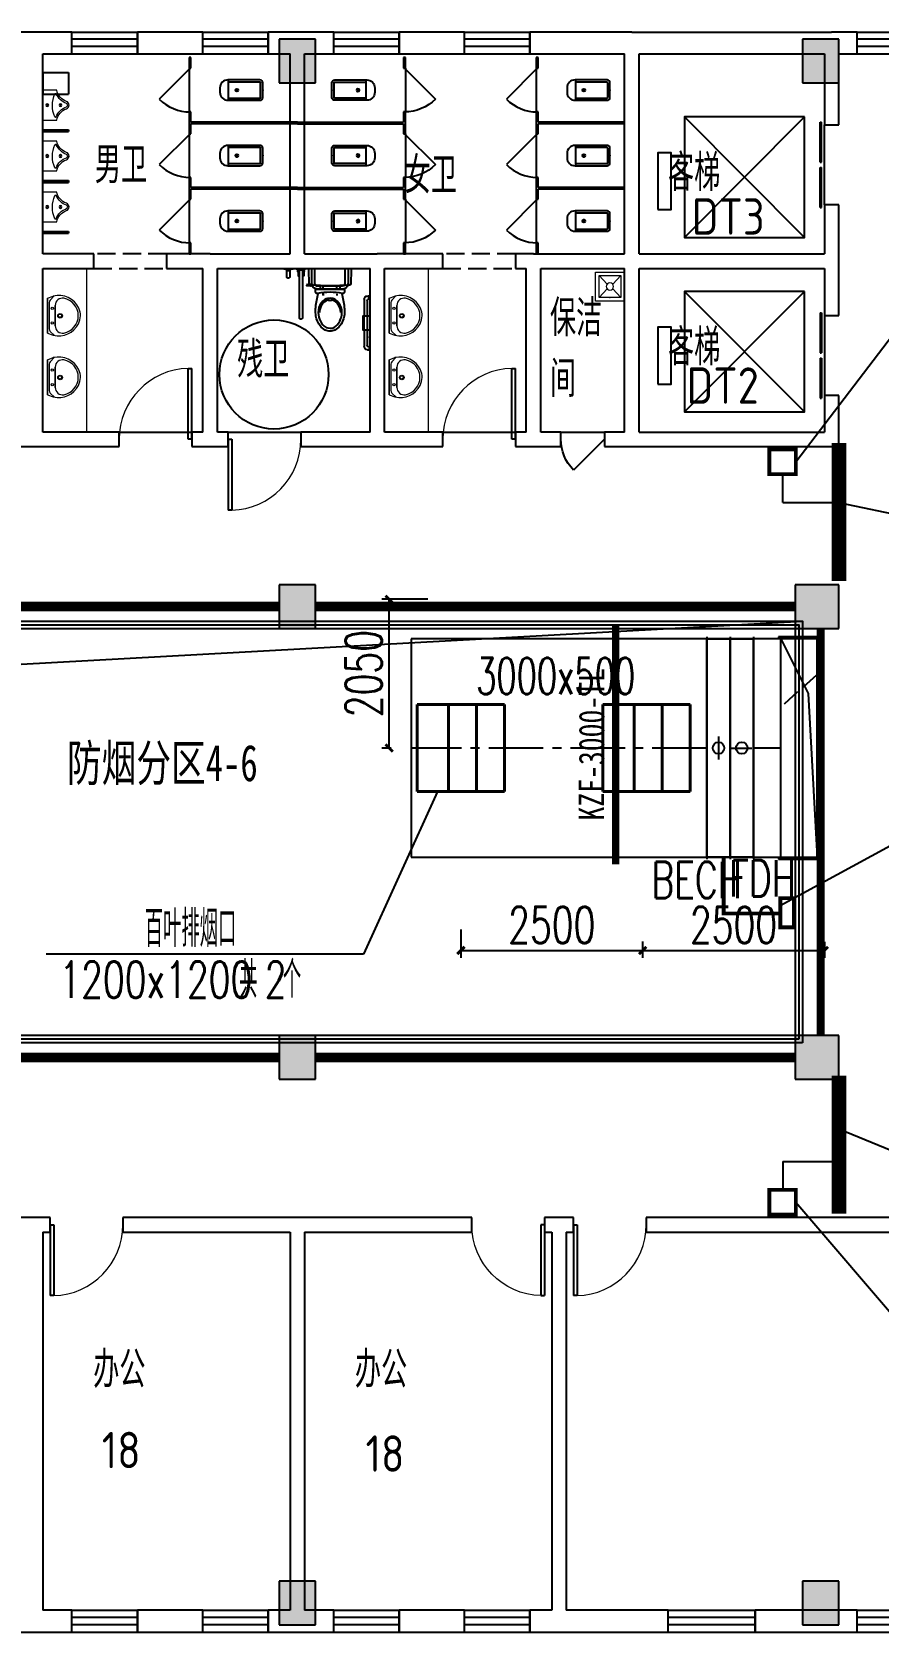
# Model space of a CAD drawing. Extents: x -70335 to 1144202, y 0 to 1100440.
# Drawn here: x 4192 to 15829, y 439108 to 461108 of the extents above; entities that cross this region are included whole.
import ezdxf
from ezdxf.enums import TextEntityAlignment as Align

# ---------------------------------------------------------------- set-up
doc = ezdxf.new("R2010")
doc.units = 0
doc.header["$LTSCALE"] = 1000
doc.linetypes.add('CENTER2', pattern=[1.125, 0.75, -0.125, 0.125, -0.125])
doc.linetypes.add('DASH', pattern=[0.35, 0.25, -0.1])
for name, color, linetype in [('0-标注', 4, 'Continuous'), ('2-房间名称', 7, 'Continuous'), ('3-建筑', 7, 'Continuous'), ('3-淡显', 8, 'Continuous'), ('A-WALL-MSNW', 253, 'Continuous'), ('BZ_PY', 6, 'Continuous'), ('DUCT-加压送风中心线', 5, 'CENTER2'), ('DUCT-加压送风法兰', 2, 'Continuous'), ('DUCT-加压送风管', 1, 'Continuous'), ('DUCT-加压送风管立管', 1, 'Continuous'), ('DUCT-加压送风管端线', 2, 'Continuous'), ('DUCT-加压送风阀门', 7, 'Continuous'), ('DUCT-排烟标注', 3, 'Continuous'), ('hvac-hide', 8, 'DASH'), ('LATRINE', 6, 'Continuous'), ('LVTRY', 6, 'Continuous'), ('VRV-PIPE', 1, 'Continuous'), ('厨卫', 252, 'Continuous'), ('抗震支吊架', 2, 'Continuous'), ('标注-', 4, 'Continuous')]:
    doc.layers.add(name, color=color, linetype=linetype)
doc.layers.add('3-深度淡显', color=252, linetype='Continuous', lineweight=0)
doc.styles.add('kzcad', font='', dxfattribs={"width": 0.8})
doc.styles.get("Standard").update_dxf_attribs({"font": 'gbenor.shx', "bigfont": 'gbcbig.shx'})
doc.styles.add('XP-BZ', font='simplex.shx', dxfattribs={"width": 0.65, "bigfont": 'gbcbig.shx'})
doc.styles.add('设备标注', font='simplex.shx', dxfattribs={"width": 0.7, "bigfont": 'gbcbig.shx'})
doc.styles.add('黑体', font='')
doc.styles.get('kzcad').set_extended_font_data('SimSun')
doc.styles.get('黑体').set_extended_font_data('SimHei')
doc.dimstyles.new('sm150', dxfattribs={"dimtxt": 500, "dimasz": 100, "dimexe": 100, "dimexo": 75, "dimgap": 100, "dimtad": 1, "dimdec": 0, "dimrnd": 10, "dimzin": 0, "dimdsep": 46, "dimtxsty": '设备标注', "dimblk": 'ARCHTICK', "dimcen": 0.09, "dimclrd": 4, "dimclre": 4, "dimclrt": 4, "dimadec": 0, "dimazin": 0, "dimtfac": 1, "dimtdec": 0, "dimtix": 1, "dimtmove": 2, "dimatfit": 3, "dimldrblk": 'ARCHTICK', "dimfxl": 800, "dimfxlon": 1, "dimtolj": 1, "dimtzin": 0, "dimarcsym": 0})

# ---------------------------------------------------------------- blocks, each defined once
blk = doc.blocks.new('_ArchTick')
at = {"color": 0, "linetype": 'ByBlock', "const_width": 0.4}
blk.add_lwpolyline([(-0.5, -0.5), (0.5, 0.5)], dxfattribs=at)
blk = doc.blocks.new('*D55')
at = {"layer": '0-标注', "color": 4, "lineweight": -2, "transparency": 16777216}
for p, q in [((10092, 448769), (10092, 448380)), ((12592, 448592), (12592, 448380)), ((10092, 448480), (12592, 448480))]:
    blk.add_line(p, q, dxfattribs=at)
at = {"layer": 'Defpoints', "color": 0, "transparency": 16777216}
for p in [(10092, 449626, 2600), (12592, 449009, 2600), (12592, 448480)]:
    blk.add_point(p, dxfattribs=at)
at = {"layer": '0-标注', "color": 4, "lineweight": -2, "transparency": 16777216, "xscale": 100, "yscale": 100, "zscale": 100, "rotation": 180}
blk.add_blockref('_ArchTick', (10092, 448480), dxfattribs=at)
at = {"layer": '0-标注', "color": 4, "lineweight": -2, "transparency": 16777216, "xscale": 100, "yscale": 100, "zscale": 100}
blk.add_blockref('_ArchTick', (12592, 448480), dxfattribs=at)
at = {"layer": '0-标注', "color": 4, "transparency": 16777216, "insert": (11342, 448830), "char_height": 500, "attachment_point": 5, "style": '设备标注'}
blk.add_mtext('\\A1;2500', dxfattribs=at)
blk = doc.blocks.new('*D56')
at = {"layer": '0-标注', "color": 4, "lineweight": -2, "transparency": 16777216}
for p, q in [((12592, 448602), (12592, 448380)), ((15092, 448597), (15092, 448380)), ((12592, 448480), (15092, 448480))]:
    blk.add_line(p, q, dxfattribs=at)
at = {"layer": 'Defpoints', "color": 0, "transparency": 16777216}
for p in [(12592, 448677), (15092, 448672), (15092, 448480)]:
    blk.add_point(p, dxfattribs=at)
at = {"layer": '0-标注', "color": 4, "lineweight": -2, "transparency": 16777216, "xscale": 100, "yscale": 100, "zscale": 100, "rotation": 180}
blk.add_blockref('_ArchTick', (12592, 448480), dxfattribs=at)
at = {"layer": '0-标注', "color": 4, "lineweight": -2, "transparency": 16777216, "xscale": 100, "yscale": 100, "zscale": 100}
blk.add_blockref('_ArchTick', (15092, 448480), dxfattribs=at)
at = {"layer": '0-标注', "color": 4, "transparency": 16777216, "insert": (13842, 448830), "char_height": 500, "attachment_point": 5, "style": '设备标注'}
blk.add_mtext('\\A1;2500', dxfattribs=at)
blk = doc.blocks.new('*D57')
at = {"layer": '0-标注', "color": 4, "lineweight": -2, "transparency": 16777216}
for p, q in [((9639, 453308), (9005, 453308)), ((9105, 451263), (9105, 453308)), ((9134, 451263), (9005, 451263))]:
    blk.add_line(p, q, dxfattribs=at)
at = {"layer": 'Defpoints', "color": 0, "transparency": 16777216}
for p in [(9105, 453308), (9714, 453308), (9406, 451263, 2775)]:
    blk.add_point(p, dxfattribs=at)
at = {"layer": '0-标注', "color": 4, "lineweight": -2, "transparency": 16777216, "xscale": 100, "yscale": 100, "zscale": 100}
for p, rotation in [((9105, 453308), 90), ((9105, 451263), 270)]:
    blk.add_blockref('_ArchTick', p, dxfattribs=dict(at, rotation=rotation))
at = {"layer": '0-标注', "color": 4, "transparency": 16777216, "insert": (8755, 452286), "char_height": 500, "attachment_point": 5, "rotation": 90, "style": '设备标注'}
blk.add_mtext('\\A1;2050', dxfattribs=at)
blk = doc.blocks.new('$lvtry$00000200')
at = {"color": 0}
for p, q in [((-110, -40, 0), (-110, -470, 0)), ((100, -30, 0), (-100, -30, 0)), ((110, -470, 0), (110, -40, 0))]:
    blk.add_line(p, q, dxfattribs=at)
at = {"color": 0, "elevation": 0}
blk.add_lwpolyline([(100, 0), (-100, 0, 0.414214), (-140, -40), (-140, -480, 0.414214), (-30, -590), (30, -590, 0.414214), (140, -480), (140, -40, 0.414214)], format="xyb", close=True, dxfattribs=at)
blk.add_lwpolyline([(140, -470), (-140, -470)], dxfattribs=at)
at = {"color": 0}
blk.add_circle((0, -359, 0), 20, dxfattribs=at)
for centre, start, end in [((-100, -40, 0), 90, 180), ((100, -40, 0), 0, 90)]:
    blk.add_arc(centre, 10, start, end, dxfattribs=at)
for p in [(0, 0), (0, -359, 0)]:
    blk.add_point(p, dxfattribs=at)
blk = doc.blocks.new('$DorLib2D$00000114')
at = {"color": 0}
blk.add_line((0.5, 0), (-0.207, 0.707), dxfattribs=at)
blk.add_arc((0.5, 0), 1, 135, 180, dxfattribs=at)
blk = doc.blocks.new('dfregre')
at = {"layer": 'LATRINE'}
for p, q in [((506354, 730223), (506354, 730073)), ((506379, 730223), (506354, 730223)), ((506379, 730073), (506379, 730223)), ((509304, 730223), (509304, 730073)), ((509329, 730223), (509304, 730223)), ((509329, 730073), (509329, 730223)), ((511129, 730223), (511129, 730073)), ((511154, 730223), (511129, 730223)), ((511154, 730073), (511154, 730223)), ((506354, 730073), (506379, 730073)), ((506354, 730073), (506354, 729473)), ((509304, 730073), (509329, 730073)), ((509329, 730073), (509329, 729473)), ((511129, 730073), (511154, 730073)), ((511129, 730073), (511129, 729473)), ((506379, 729473), (506354, 729473)), ((506354, 729473), (506354, 729323)), ((506354, 729323), (506354, 729173)), ((506379, 729335), (506379, 729473)), ((507842, 729335), (506379, 729335)), ((507842, 729310), (506379, 729310)), ((506379, 729173), (506379, 729310)), ((507842, 729310), (507842, 729335)), ((507842, 729335), (509304, 729335)), ((507842, 729335), (507842, 729310)), ((507842, 729310), (509304, 729310)), ((509329, 729473), (509304, 729473)), ((509304, 729473), (509304, 729335)), ((509304, 729310), (509304, 729173)), ((509329, 729323), (509329, 729473)), ((509329, 729173), (509329, 729323)), ((511154, 729473), (511129, 729473)), ((511129, 729473), (511129, 729323)), ((511129, 729323), (511129, 729173)), ((511154, 729335), (511154, 729473)), ((512342, 729335), (511154, 729335)), ((512342, 729310), (511154, 729310)), ((511154, 729173), (511154, 729310)), ((512342, 729310), (512342, 729335)), ((506354, 729173), (506379, 729173)), ((506354, 729173), (506354, 728573)), ((509304, 729173), (509329, 729173)), ((509329, 729173), (509329, 728573)), ((511129, 729173), (511154, 729173)), ((511129, 729173), (511129, 728573)), ((506379, 728573), (506354, 728573)), ((506354, 728573), (506354, 728423)), ((506354, 728423), (506354, 728273)), ((506379, 728435), (506379, 728573)), ((507842, 728435), (506379, 728435)), ((507842, 728410), (507842, 728435)), ((507842, 728435), (509304, 728435)), ((507842, 728435), (507842, 728410)), ((509329, 728573), (509304, 728573)), ((509304, 728573), (509304, 728435)), ((509329, 728423), (509329, 728573)), ((509329, 728273), (509329, 728423)), ((511154, 728573), (511129, 728573)), ((511129, 728573), (511129, 728423)), ((511129, 728423), (511129, 728273)), ((511154, 728435), (511154, 728573)), ((512342, 728435), (511154, 728435)), ((512342, 728410), (512342, 728435)), ((506354, 728273), (506379, 728273)), ((506354, 728273), (506354, 727673)), ((507842, 728410), (506379, 728410)), ((506379, 728273), (506379, 728410)), ((507842, 728410), (509304, 728410)), ((509304, 728410), (509304, 728273)), ((509304, 728273), (509329, 728273)), ((509329, 728273), (509329, 727673)), ((511129, 728273), (511154, 728273)), ((511129, 728273), (511129, 727673)), ((512342, 728410), (511154, 728410)), ((511154, 728273), (511154, 728410)), ((506379, 727673), (506354, 727673)), ((506354, 727673), (506354, 727523)), ((506379, 727523), (506379, 727673)), ((509329, 727673), (509304, 727673)), ((509304, 727673), (509304, 727523)), ((509329, 727523), (509329, 727673)), ((511154, 727673), (511129, 727673)), ((511129, 727673), (511129, 727523)), ((511154, 727523), (511154, 727673)), ((506354, 727523), (506379, 727523)), ((509304, 727523), (509329, 727523)), ((511129, 727523), (511154, 727523))]:
    blk.add_line(p, q, dxfattribs=at)
at = {"layer": 'LATRINE', "xscale": -600, "zscale": 25}
for p, yscale, rotation in [((506367, 729773), -600, 270.0000036838258), ((509317, 729773), 600, 269.9999963161742), ((511142, 729773), -600, 270.0000036838258), ((506367, 728873), -600, 270.0000036838258), ((509317, 728873), 600, 269.9999963161742), ((511142, 728873), -600, 270.0000036838258), ((506367, 727973), -600, 270.0000036838258), ((509317, 727973), 600, 269.9999963161742), ((511142, 727973), -600, 270.0000036838258)]:
    blk.add_blockref('$DorLib2D$00000114', p, dxfattribs=dict(at, yscale=yscale, rotation=rotation))
at = {"layer": 'LVTRY', "rotation": 270.0000036837288}
for p in [(507367, 729773, -400), (512142, 729773, -400), (507367, 728873, -400), (512142, 728873, -400), (507367, 727973, -400), (512142, 727973, -400)]:
    blk.add_blockref('$lvtry$00000200', p, dxfattribs=at)
at = {"layer": 'LVTRY', "rotation": 269.9999963162712}
for p, yscale in [((508317, 729773, -400), -0.9999999999999902), ((508317, 728873, -400), -0.9999999999999905), ((508317, 727973, -400), -0.9999999999999903)]:
    blk.add_blockref('$lvtry$00000200', p, dxfattribs=dict(at, yscale=yscale))
blk = doc.blocks.new('$lvtry$00000191')
for p, q in [((-150, -150), (-39, -269)), ((39, -269), (150, -150)), ((-150, -450), (-39, -331)), ((39, -331), (150, -450))]:
    blk.add_line(p, q)
for points in [[(200, -500), (200, -100), (-200, -100), (-200, -500)], [(150, -450), (150, -150), (-150, -150), (-150, -450)]]:
    blk.add_lwpolyline(points, close=True)
blk.add_circle((0, -300), 50)
blk.add_point((0, -150))
blk = doc.blocks.new('A$C1C523CE6')
at = {"layer": '厨卫'}
for p, q in [((302, 1130), (302, 958)), ((931, 1111), (931, 450, 0)), ((971, 1111), (931, 1111)), ((971, 450, 0), (971, 1111)), ((1105, 1102), (1090, 1117)), ((1160, 1117), (1145, 1102)), ((456, 884), (645, 884)), ((11, 760), (1, 760)), ((11, 700), (1, 700)), ((11, 700), (11, 760)), ((36, 750), (11, 750)), ((16, 710), (11, 710)), ((41, 685), (41, 475, 0)), ((81, 705), (81, 475, 0)), ((467, 770), (444, 770)), ((456, 781), (456, 758)), ((634, 770), (657, 770)), ((645, 781), (645, 758)), ((41, 475), (41, 285)), ((81, 285), (81, 475)), ((41, 285, 0), (41, 75, 0)), ((81, 285, 0), (81, 55, 0)), ((951, 430, 0), (951, 430, 0)), ((11, 60, 0), (1, 60, 0)), ((11, 0, 0), (1, 0, 0)), ((11, 60, 0), (11, 0, 0)), ((16, 50, 0), (11, 50, 0)), ((16, 50, 0), (11, 50, 0)), ((36, 10, 0), (11, 10, 0))]:
    blk.add_line(p, q, dxfattribs=at)
for points in [[(819, 1130), (282, 1130, 0.421203), (259, 1107), (264, 922, 0.384529), (285, 900, 0.020097), (551, 890, 0.020097), (816, 900, 0.384529), (837, 922), (842, 1107, 0.421203)], [(1125, 993), (1125, 993, 0.414214), (1145, 1013), (1145, 1102), (1105, 1102), (1105, 1013, 0.414214)], [(749, 844), (352, 844), (352, 807, 0.472458), (379, 784, -0.097656), (722, 784, 0.472458), (749, 807)], [(551, 307, -0.221073), (451, 353, -0.102493), (395, 459, -0.121565), (397, 590, -0.187395), (480, 701, -0.126952), (551, 719, -0.126952), (621, 701, -0.187395), (704, 590, -0.121565), (706, 459, -0.102493), (650, 353, -0.221073)]]:
    blk.add_lwpolyline(points, format="xyb", close=True, dxfattribs=at)
for points in [[(354, 895, -0.203745), (342, 924), (342, 1130)], [(747, 895, 0.203745), (759, 924), (759, 1130)], [(795, 898, 0.081906), (799, 924), (799, 1130)], [(302, 958), (302, 913), (302, 924, 0.081902), (306, 898)], [(306, 898, 0.32142), (382, 844), (719, 844, 0.300027), (793, 893)], [(352, 898, 0.216674), (382, 884), (414, 884)], [(687, 884), (719, 884, 0.194092), (747, 895)], [(793, 893, 0.019656), (795, 898)], [(390, 786), (366, 671, 0.088113), (356, 473, 0.124068), (415, 339, 0.086475), (483, 282, 0.130408), (551, 265, 0.130408), (618, 282, 0.086475), (686, 339, 0.124068), (745, 473, 0.088113), (735, 671), (712, 786)], [(404, 524, -0.134007), (437, 632, -0.213245), (522, 694, 0.668461), (518, 710, 0.205105), (426, 639, 0.136377), (394, 524)], [(556, 683), (569, 689, 0.801198), (570, 693, 0.05862), (551, 695, 0.05862), (531, 693, 0.801198), (532, 689), (545, 683)], [(707, 524, 0.136377), (675, 639, 0.205105), (583, 710, 0.668461), (579, 694, -0.213245), (664, 632, -0.134007), (697, 524)]]:
    blk.add_lwpolyline(points, format="xyb", dxfattribs=at)
for points in [[(891, 1130), (891, 1117), (1011, 1117), (1011, 1130)], [(926, 1027), (926, 1117), (913, 1117), (913, 1027)], [(975, 1027), (975, 1117), (989, 1117), (989, 1027)], [(1062, 1130), (1062, 1117), (1183, 1117), (1183, 1130)], [(456, 844), (456, 888), (414, 888), (414, 844)], [(645, 844), (645, 888), (687, 888), (687, 844)], [(913, 1087), (913, 1100), (905, 1100), (905, 1087)], [(989, 1087), (989, 1100), (997, 1100), (997, 1087)]]:
    blk.add_lwpolyline(points, close=True, dxfattribs=at)
for points in [[(780, 897), (814, 885), (869, 892), (866, 915), (834, 910)], [(1, 475), (101, 475), (101, 285), (1, 285)]]:
    blk.add_lwpolyline(points, dxfattribs=at)
at = {"layer": '厨卫', "const_width": 20}
blk.add_lwpolyline([(1, 174, 0.39926), (10, 184, 0.39926), (1, 194, 0.39926)], format="xyb", dxfattribs=at)
at = {"layer": '厨卫'}
for centre, radius, start, end in [((16, 685), 25, 0, 90), ((36, 705), 45, 0, 90), ((951, 450, 0), 20, 180.0006, 270.0006), ((951, 450, 0), 20, 269.9999, 0), ((16, 75, 0), 25, 270, 0), ((36, 55, 0), 45, 270, 0)]:
    blk.add_arc(centre, radius, start, end, dxfattribs=at)
blk = doc.blocks.new('$DorLib2D$00000213')
at = {"color": 0, "linetype": 'DASH', "const_width": 0.02}
blk.add_lwpolyline([(0.5, 0), (-0.5, 0)], dxfattribs=at)
blk = doc.blocks.new('$TCHSYS$WIN2D')
for p, q in [((-0.5, 0.5), (0.5, 0.5)), ((-0.5, 0.5), (-0.5, -0.5)), ((0.5, 0.5), (0.5, -0.5)), ((0.5, 0.167), (-0.5, 0.167)), ((0.5, -0.167), (-0.5, -0.167)), ((-0.5, -0.5), (0.5, -0.5))]:
    blk.add_line(p, q)
blk = doc.blocks.new('$DorLib2D$00000001')
for p, q in [((0.45, 0.975), (0.5, 0.975)), ((0.45, 0), (0.45, 0.975)), ((0.5, 0), (0.5, 0.975)), ((0.5, 0), (0.45, 0))]:
    blk.add_line(p, q)
at = {"lineweight": 13}
blk.add_arc((0.475, 0), 0.975, 91.4693, 180, dxfattribs=at)
blk = doc.blocks.new('$DORLIB2D$00000127')
at = {"color": 0}
for points in [[(-0.533, 0.795), (-0.533, 0.69)], [(-0.033, 0.795), (-0.533, 0.795)], [(-0.033, 0.69), (-0.533, 0.69)], [(-0.033, 0.795), (-0.033, 0.69)], [(0.533, 0.795), (0.033, 0.795)], [(0.033, 0.795), (0.033, 0.69)], [(0.533, 0.69), (0.033, 0.69)], [(0.533, 0.795), (0.533, 0.69)], [(0.5, 0.5), (-0.5, 0.5)]]:
    blk.add_lwpolyline(points, dxfattribs=at)
blk = doc.blocks.new('$lvtry$00000222')
at = {"color": 0, "elevation": 0}
blk.add_lwpolyline([(-205, -191), (-205, 0), (205, 0), (205, -191, 0.268068), (51, -323, -0.317765), (0, -360, -0.317765), (-51, -323, 0.268068)], format="xyb", close=True, dxfattribs=at)
at = {"color": 0}
for centre in [(0, -60, 0), (0, -242, 0)]:
    blk.add_circle(centre, 20, dxfattribs=at)
for centre, radius, start, end in [((-152, -175, 0), 10, 114.1084, 248.1394), ((5, -526, 0), 395, 66.6675, 114.1084), ((-243, -401, 0), 233, 19.2639, 68.1394), ((243, -401, 0), 233, 110.4941, 160.7361), ((158, -173, 0), 10, 290.4941, 66.6675), ((0, -316, 0), 24, 199.2639, 269.4998), ((0, -316, 0), 24, 270.5002, 340.7361)]:
    blk.add_arc(centre, radius, start, end, dxfattribs=at)
for p in [(0, -60, 0), (0, -242, 0)]:
    blk.add_point(p, dxfattribs=at)
blk = doc.blocks.new('00000594Cent')
at = {"lineweight": -2}
blk.add_line((-218.75, 0), (218.75, 0), dxfattribs=at)
at = {"color": 0, "linetype": 'ByBlock', "lineweight": -2}
blk.add_circle((0, 0), 125, dxfattribs=at)
blk = doc.blocks.new('00000594Body')
at = {"color": 0, "linetype": 'ByBlock', "lineweight": -2}
for p, q in [((-250, -500), (-250, 500)), ((250, 500), (-250, 500)), ((250, -500), (250, 500)), ((-250, -500), (250, -500))]:
    blk.add_line(p, q, dxfattribs=at)
blk = doc.blocks.new('00000595Cent')
at = {"lineweight": -2}
blk.add_line((0, 250), (0, -250), dxfattribs=at)
at = {"color": 0, "linetype": 'ByBlock', "lineweight": -2}
blk.add_circle((0, 0), 125, dxfattribs=at)
blk = doc.blocks.new('00000595Body')
at = {"color": 0, "linetype": 'ByBlock', "lineweight": -2}
for p, q in [((250, 500), (-250, 500)), ((-250, -500), (-250, 500)), ((250, -500), (250, 500)), ((-250, -500), (250, -500))]:
    blk.add_line(p, q, dxfattribs=at)

msp = doc.modelspace()

# ---------------------------------------------------------------- hatches: boundary and pattern name
at = {"layer": '3-淡显'}
h = msp.add_hatch(color=256, dxfattribs=at)
h.dxf.hatch_style = 1
h.paths.add_polyline_path([(7591.7, 460408.2), (8091.7, 460408.2), (8091.7, 461008.2), (7591.7, 461008.2)])
h = msp.add_hatch(color=256, dxfattribs=at)
h.dxf.hatch_style = 1
h.paths.add_polyline_path([(15291.7, 460408.2), (15291.7, 461008.2), (14791.7, 461008.2), (14791.7, 460408.2)])
h = msp.add_hatch(color=256, dxfattribs=at)
h.dxf.hatch_style = 1
h.paths.add_polyline_path([(8091.7, 452908.2), (8091.7, 453508.2), (7591.7, 453508.2), (7591.7, 452908.2)])
h = msp.add_hatch(color=256, dxfattribs=at)
h.dxf.hatch_style = 1
h.paths.add_polyline_path([(15291.7, 452908.2), (15291.7, 453508.2), (14691.7, 453508.2), (14691.7, 452908.2)])
h = msp.add_hatch(color=256, dxfattribs=at)
h.dxf.hatch_style = 1
h.paths.add_polyline_path([(8091.7, 447308.2), (7591.7, 447308.2), (7591.7, 446708.2), (8091.7, 446708.2)])
h = msp.add_hatch(color=256, dxfattribs=at)
h.dxf.hatch_style = 1
h.paths.add_polyline_path([(15291.7, 446708.2), (15291.7, 447308.2), (14691.7, 447308.2), (14691.7, 446708.2)])
h = msp.add_hatch(color=256, dxfattribs=at)
h.dxf.hatch_style = 1
h.paths.add_polyline_path([(8091.7, 439208.2), (8091.7, 439808.2), (7591.7, 439808.2), (7591.7, 439208.2)])
h = msp.add_hatch(color=256, dxfattribs=at)
h.dxf.hatch_style = 1
h.paths.add_polyline_path([(15291.7, 439808.2), (14791.7, 439808.2), (14791.7, 439208.2), (15291.7, 439208.2)])

# ---------------------------------------------------------------- linework, layer by layer
at = {"lineweight": 40}
for p, q in [((9491.5, 451862.9, 2600), (9491.5, 450662.9, 2600)), ((10691.5, 451862.9, 2600), (9491.5, 451862.9, 2600)), ((9921, 451862.9, 2600), (9921, 450662.9, 2600)), ((10306.3, 451862.9, 2600), (10306.3, 450662.9, 2600)), ((10691.5, 450662.9, 2600), (10691.5, 451862.9, 2600)), ((12044, 451862.9, 2600), (12044, 450662.9, 2600)), ((13244, 451862.9, 2600), (12044, 451862.9, 2600)), ((12473.4, 451862.9, 2600), (12473.4, 450662.9, 2600)), ((12858.7, 451862.9, 2600), (12858.7, 450662.9, 2600)), ((13244, 450662.9, 2600), (13244, 451862.9, 2600)), ((9491.5, 450662.9, 2600), (10691.5, 450662.9, 2600)), ((12044, 450662.9, 2600), (13244, 450662.9, 2600))]:
    msp.add_line(p, q, dxfattribs=at)
at = {"layer": '2-房间名称'}
msp.add_circle((7520.7, 456399.1), 750, dxfattribs=at)
at = {"layer": '3-建筑'}
for p, q in [((4241.7, 461108.2), (3841.7, 461108.2)), ((4741.7, 461108.2), (4241.7, 461108.2)), ((4741.7, 460808.2), (4741.7, 461108.2)), ((6541.7, 461108.2), (5641.7, 461108.2)), ((5641.7, 461108.2), (5641.7, 460808.2)), ((6541.7, 460808.2), (6541.7, 461108.2)), ((7841.7, 461108.2), (7441.7, 461108.2)), ((7441.7, 461108.2), (7441.7, 460808.2)), ((8341.7, 461108.2), (7841.7, 461108.2)), ((8341.7, 460808.2), (8341.7, 461108.2)), ((10141.7, 461108.2), (9241.7, 461108.2)), ((9241.7, 461108.2), (9241.7, 460808.2)), ((10141.7, 460808.2), (10141.7, 461108.2)), ((12441.7, 461108.2), (11041.7, 461108.2)), ((11041.7, 461108.2), (11041.7, 460808.2)), ((12441.7, 461108.2), (15191.7, 461108.2)), ((15541.7, 461108.2), (15191.7, 461108.2)), ((15541.7, 460808.2), (15541.7, 461108.2)), ((4341.7, 458058.2), (4341.7, 460808.2)), ((4341.7, 460808.2), (4741.7, 460808.2)), ((5641.7, 460808.2), (6541.7, 460808.2)), ((7441.7, 460808.2), (7741.7, 460808.2)), ((7741.7, 458058.2), (7741.7, 460808.2)), ((7941.7, 458058.2), (7941.7, 460808.2)), ((7941.7, 460808.2), (8341.7, 460808.2)), ((9241.7, 460808.2), (10141.7, 460808.2)), ((11041.7, 460808.2), (12341.7, 460808.2)), ((12341.7, 458058.2), (12341.7, 460808.2)), ((12541.7, 458058.2), (12541.7, 460808.2)), ((12541.7, 460808.2), (15091.7, 460808.2)), ((15091.7, 460808.2), (15091.7, 459832.7)), ((15291.7, 460808.2), (15541.7, 460808.2)), ((15291.7, 459832.7), (15291.7, 460808.2)), ((4341.7, 460552.6), (4691.7, 460552.6)), ((4341.7, 460552.6), (4341.7, 460252.6)), ((4691.7, 460552.6), (4691.7, 460252.6)), ((4341.7, 460252.6), (4691.7, 460252.6)), ((13168.9, 458283.6), (14816.7, 459940.1)), ((14816.7, 458283.6), (13168.9, 459940.1)), ((15091.7, 459832.7), (15291.7, 459832.7)), ((4341.7, 459765.1), (4691.7, 459765.1)), ((4341.7, 459765.1), (4341.7, 459740.1)), ((4341.7, 459740.1), (4691.7, 459740.1)), ((4691.7, 459765.1), (4691.7, 459740.1)), ((4341.7, 459065.1), (4691.7, 459065.1)), ((4341.7, 459065.1), (4341.7, 459040.1)), ((4341.7, 459040.1), (4691.7, 459040.1)), ((4691.7, 459065.1), (4691.7, 459040.1)), ((15291.7, 458732.7), (15091.7, 458732.7)), ((15091.7, 458732.7), (15091.7, 458058.2)), ((15291.7, 457958.2), (15291.7, 458732.7)), ((4341.7, 458365.1), (4691.7, 458365.1)), ((4341.7, 458365.1), (4341.7, 458340.1)), ((4341.7, 458340.1), (4691.7, 458340.1)), ((4691.7, 458365.1), (4691.7, 458340.1)), ((5041.7, 458058.2), (4341.7, 458058.2)), ((5041.7, 457858.2), (5041.7, 458058.2)), ((6641.7, 458058.2), (6041.7, 458058.2)), ((6041.7, 458058.2), (6041.7, 457858.2)), ((6641.7, 458058.2), (7741.7, 458058.2)), ((7941.7, 458058.2), (8941.7, 458058.2)), ((9841.7, 458058.2), (8941.7, 458058.2)), ((9841.7, 457858.2), (9841.7, 458058.2)), ((11091.7, 458058.2), (10841.7, 458058.2)), ((10841.7, 458058.2), (10841.7, 457858.2)), ((11091.7, 458058.2), (12341.7, 458058.2)), ((12541.7, 458058.2), (15091.7, 458058.2)), ((4341.7, 455608.2), (4341.7, 457858.2)), ((4341.7, 457858.2), (5041.7, 457858.2)), ((6041.7, 457858.2), (6541.7, 457858.2)), ((6541.7, 455608.2), (6541.7, 457858.2)), ((6741.7, 455608.2), (6741.7, 457858.2)), ((6741.7, 457858.2), (7841.7, 457858.2)), ((7841.7, 457858.2), (8841.7, 457858.2)), ((8841.7, 455608.2), (8841.7, 457858.2)), ((9041.7, 455608.2), (9041.7, 457858.2)), ((9041.7, 457858.2), (9841.7, 457858.2)), ((10841.7, 457858.2), (10991.7, 457858.2)), ((10991.7, 455608.2), (10991.7, 457858.2)), ((11191.7, 455608.2), (11191.7, 457858.2)), ((11191.7, 457858.2), (12341.7, 457858.2)), ((12341.7, 455608.2), (12341.7, 457858.2)), ((12541.7, 455608.2), (12541.7, 457858.2)), ((12541.7, 457858.2), (15091.7, 457858.2)), ((15091.7, 457858.2), (15091.7, 457208.2)), ((15291.7, 457208.2), (15291.7, 457958.2)), ((13168.9, 455883.6), (14816.7, 457540.1)), ((14816.7, 455883.6), (13168.9, 457540.1)), ((15091.7, 457208.2), (15291.7, 457208.2)), ((15291.7, 456108.2), (15091.7, 456108.2)), ((15091.7, 456108.2), (15091.7, 455608.2)), ((15291.7, 455408.2), (15291.7, 456108.2)), ((1841.7, 455408.2), (4241.7, 455408.2)), ((4241.7, 455408.2), (5391.7, 455408.2)), ((5391.7, 455608.2), (4341.7, 455608.2)), ((5391.7, 455608.2), (6391.7, 455608.2)), ((5391.7, 455408.2), (5391.7, 455608.2)), ((6541.7, 455608.2), (6391.7, 455608.2)), ((6391.7, 455608.2), (6391.7, 455408.2)), ((6391.7, 455408.2), (6641.7, 455408.2)), ((6641.7, 455408.2), (6891.7, 455408.2)), ((6891.7, 455608.2), (6741.7, 455608.2)), ((6891.7, 455608.2, 0), (7891.7, 455608.2, 0)), ((6891.7, 455408.2), (6891.7, 455608.2)), ((8841.7, 455608.2), (7891.7, 455608.2)), ((7891.7, 455608.2), (7891.7, 455408.2)), ((7891.7, 455408.2), (8941.7, 455408.2)), ((8941.7, 455408.2), (9841.7, 455408.2)), ((9841.7, 455608.2), (9041.7, 455608.2)), ((9841.7, 455608.2), (10841.7, 455608.2)), ((9841.7, 455408.2), (9841.7, 455608.2)), ((10991.7, 455608.2), (10841.7, 455608.2)), ((10841.7, 455608.2), (10841.7, 455408.2)), ((10841.7, 455408.2), (11091.7, 455408.2)), ((11091.7, 455408.2), (11466.7, 455408.2)), ((11466.7, 455608.2), (11191.7, 455608.2)), ((11466.7, 455408.2), (11466.7, 455608.2)), ((11466.7, 455608.2), (12066.7, 455608.2)), ((12341.7, 455608.2), (12066.7, 455608.2)), ((12066.7, 455608.2), (12066.7, 455408.2)), ((12066.7, 455408.2), (12441.7, 455408.2)), ((12441.7, 455408.2), (15291.7, 455408.2)), ((12541.7, 455608.2), (15091.7, 455608.2)), ((4241.7, 444808.2), (4041.7, 444808.2)), ((4441.7, 444808.2), (4241.7, 444808.2)), ((4441.7, 444608.2), (4441.7, 444808.2)), ((7841.7, 444808.2), (5441.7, 444808.2)), ((5441.7, 444808.2), (5441.7, 444608.2)), ((10241.7, 444808.2), (7841.7, 444808.2)), ((10241.7, 444608.2), (10241.7, 444808.2)), ((11441.7, 444808.2), (11241.7, 444808.2)), ((11241.7, 444808.2), (11241.7, 444608.2)), ((11641.7, 444808.2), (11441.7, 444808.2)), ((11641.7, 444608.2), (11641.7, 444808.2)), ((22641.7, 444808.2), (12641.7, 444808.2)), ((12641.7, 444808.2), (12641.7, 444608.2)), ((4341.7, 444608.2), (4341.7, 439408.2)), ((4341.7, 444608.2), (4441.7, 444608.2)), ((5441.7, 444608.2), (7741.7, 444608.2)), ((7741.7, 444608.2), (7741.7, 439408.2)), ((7941.7, 444608.2), (10241.7, 444608.2)), ((7941.7, 444608.2), (7941.7, 439408.2)), ((11241.7, 444608.2), (11341.7, 444608.2)), ((11341.7, 444608.2), (11341.7, 439408.2)), ((11541.7, 444608.2), (11541.7, 439408.2)), ((11541.7, 444608.2), (11641.7, 444608.2)), ((12641.7, 444608.2), (22641.7, 444608.2)), ((4741.7, 439408.2), (4341.7, 439408.2)), ((4741.7, 439108.2), (4741.7, 439408.2)), ((6541.7, 439408.2), (5641.7, 439408.2)), ((5641.7, 439408.2), (5641.7, 439108.2)), ((6541.7, 439108.2), (6541.7, 439408.2)), ((7741.7, 439408.2), (7441.7, 439408.2)), ((7441.7, 439408.2), (7441.7, 439108.2)), ((8341.7, 439408.2), (7941.7, 439408.2)), ((8341.7, 439108.2), (8341.7, 439408.2)), ((10141.7, 439408.2), (9241.7, 439408.2)), ((9241.7, 439408.2), (9241.7, 439108.2)), ((10141.7, 439108.2), (10141.7, 439408.2)), ((11341.7, 439408.2), (11041.7, 439408.2)), ((11041.7, 439408.2), (11041.7, 439108.2)), ((12941.6, 439408.2), (11541.7, 439408.2)), ((12941.6, 439108.2), (12941.6, 439408.2)), ((15541.7, 439408.2), (14141.6, 439408.2)), ((14141.6, 439408.2), (14141.6, 439108.2)), ((15541.7, 439108.2), (15541.7, 439408.2)), ((3841.7, 439108.2), (4241.7, 439108.2)), ((4241.7, 439108.2), (4741.7, 439108.2)), ((5641.7, 439108.2), (6541.7, 439108.2)), ((7441.7, 439108.2), (7841.7, 439108.2)), ((7841.7, 439108.2), (8341.7, 439108.2)), ((9241.7, 439108.2), (10141.7, 439108.2)), ((11041.7, 439108.2), (11441.7, 439108.2)), ((11441.7, 439108.2), (12941.6, 439108.2)), ((14141.6, 439108.2), (15541.7, 439108.2))]:
    msp.add_line(p, q, dxfattribs=at)
for points in [[(14816.7, 459940.1), (13168.9, 459940.1), (13168.9, 458283.6), (14816.7, 458283.6)], [(12798.9, 458668.2), (12983.9, 458668.2), (12983.9, 459448.2), (12798.9, 459448.2)], [(14816.7, 457540.1), (13168.9, 457540.1), (13168.9, 455883.6), (14816.7, 455883.6)], [(12798.9, 456268.2), (12983.9, 456268.2), (12983.9, 457048.2), (12798.9, 457048.2)], [(14791.7, 447208.2), (-6358.3, 447208.2), (-6358.3, 453008.2), (14791.7, 453008.2)], [(14741.7, 447258.2), (-6308.3, 447258.2), (-6308.3, 452958.2), (14741.7, 452958.2)], [(14691.7, 447308.2), (-6258.3, 447308.2), (-6258.3, 452908.2), (14691.7, 452908.2)]]:
    msp.add_lwpolyline(points, close=True, dxfattribs=at)
msp.add_lwpolyline([(-6308.3, 447208.2), (-5292, 451902), (14791.7, 453008.2)], dxfattribs=at)
at = {"layer": '3-淡显'}
for p, q in [((8091.7, 461008.2), (7591.7, 461008.2)), ((7591.7, 461008.2), (7591.7, 460408.2)), ((8091.7, 460408.2), (8091.7, 461008.2)), ((15291.7, 461008.2), (14791.7, 461008.2)), ((14791.7, 461008.2), (14791.7, 460408.2)), ((15291.7, 460408.2), (15291.7, 461008.2)), ((7591.7, 460408.2), (8091.7, 460408.2)), ((14791.7, 460408.2), (15291.7, 460408.2)), ((8091.7, 453508.2), (7591.7, 453508.2)), ((7591.7, 453508.2), (7591.7, 452908.2)), ((8091.7, 452908.2), (8091.7, 453508.2)), ((15291.7, 453508.2), (14691.7, 453508.2)), ((14691.7, 453508.2), (14691.7, 452908.2)), ((15291.7, 452908.2), (15291.7, 453508.2)), ((7591.7, 452908.2), (8091.7, 452908.2)), ((14691.7, 452908.2), (15291.7, 452908.2)), ((8091.7, 447308.2), (7591.7, 447308.2)), ((7591.7, 447308.2), (7591.7, 446708.2)), ((8091.7, 446708.2), (8091.7, 447308.2)), ((15291.7, 447308.2), (14691.7, 447308.2)), ((14691.7, 447308.2), (14691.7, 446708.2)), ((15291.7, 446708.2), (15291.7, 447308.2)), ((7591.7, 446708.2), (8091.7, 446708.2)), ((14691.7, 446708.2), (15291.7, 446708.2)), ((8091.7, 439808.2), (7591.7, 439808.2)), ((7591.7, 439808.2), (7591.7, 439208.2)), ((8091.7, 439208.2), (8091.7, 439808.2)), ((15291.7, 439808.2), (14791.7, 439808.2)), ((14791.7, 439808.2), (14791.7, 439208.2)), ((15291.7, 439208.2), (15291.7, 439808.2)), ((7591.7, 439208.2), (8091.7, 439208.2)), ((14791.7, 439208.2), (15291.7, 439208.2))]:
    msp.add_line(p, q, dxfattribs=at)
at = {"layer": '3-淡显', "linetype": 'DASH'}
for p, q in [((6041.7, 458058.2), (5041.7, 458058.2)), ((10841.7, 458058.2), (9841.7, 458058.2)), ((5041.7, 457858.2), (6041.7, 457858.2)), ((9841.7, 457858.2), (10841.7, 457858.2))]:
    msp.add_line(p, q, dxfattribs=at)
at = {"layer": '3-深度淡显'}
for p, q in [((4341.7, 457858.2), (4941.7, 457858.2)), ((4941.7, 457858.2), (4941.7, 455608.2)), ((9041.7, 457858.2), (9641.7, 457858.2)), ((9641.7, 457858.2), (9641.7, 455608.2)), ((4406.1, 457448.6), (4484.7, 457478)), ((4406.1, 456967.8), (4406.1, 457448.6)), ((4406.1, 457445.7), (4406.1, 456968.9)), ((4428.7, 457387.1), (4428.7, 457027.2)), ((4442.2, 457421.3), (4496.7, 457479.4)), ((9106.1, 457448.6), (9184.7, 457478)), ((9106.1, 456967.8), (9106.1, 457448.6)), ((9106.1, 457445.7), (9106.1, 456968.9)), ((9128.7, 457387.1), (9128.7, 457027.2)), ((9142.2, 457421.3), (9196.7, 457479.4)), ((4511.4, 457067.1), (4511.4, 457349)), ((4511.4, 457349), (4511.4, 457067.1)), ((9211.4, 457067.1), (9211.4, 457349)), ((9211.4, 457349), (9211.4, 457067.1)), ((4406.1, 456967.8), (4484.7, 456938.4)), ((4443.6, 456991.5), (4501.3, 456934.7)), ((9106.1, 456967.8), (9184.7, 456938.4)), ((9143.6, 456991.5), (9201.3, 456934.7)), ((4406.1, 456600.9), (4484.7, 456630.4)), ((4406.1, 456120.2), (4406.1, 456600.9)), ((4406.1, 456598), (4406.1, 456121.2)), ((4428.7, 456539.5), (4428.7, 456179.5)), ((4442.2, 456573.7), (4496.7, 456631.8)), ((4511.4, 456219.4), (4511.4, 456501.3)), ((4511.4, 456501.3), (4511.4, 456219.4)), ((9106.1, 456600.9), (9184.7, 456630.4)), ((9106.1, 456120.2), (9106.1, 456600.9)), ((9106.1, 456598), (9106.1, 456121.2)), ((9128.7, 456539.5), (9128.7, 456179.5)), ((9142.2, 456573.7), (9196.7, 456631.8)), ((9211.4, 456219.4), (9211.4, 456501.3)), ((9211.4, 456501.3), (9211.4, 456219.4)), ((4406.1, 456120.2), (4484.7, 456090.7)), ((4443.6, 456143.9), (4501.3, 456087)), ((9106.1, 456120.2), (9184.7, 456090.7)), ((9143.6, 456143.9), (9201.3, 456087)), ((4941.7, 455608.2), (4341.7, 455608.2)), ((9641.7, 455608.2), (9041.7, 455608.2))]:
    msp.add_line(p, q, dxfattribs=at)
for centre, radius in [((4471.1, 457307.3), 16.3), ((4578.6, 457205.9), 31.6), ((4578.6, 457205.9), 23), ((9171.1, 457307.3), 16.3), ((9278.6, 457205.9), 31.6), ((9278.6, 457205.9), 23), ((4471.1, 457107.3), 16.3), ((9171.1, 457107.3), 16.3), ((4471.1, 456459.6), 16.3), ((4578.6, 456358.2), 31.6), ((4578.6, 456358.2), 23), ((9171.1, 456459.6), 16.3), ((9278.6, 456358.2), 31.6), ((9278.6, 456358.2), 23), ((4471.1, 456259.6), 16.3), ((9171.1, 456259.6), 16.3)]:
    msp.add_circle(centre, radius, dxfattribs=at)
for centre, radius, start, end in [((4478.7, 457387.1), 50, 136.81904, 180), ((4558.1, 457179.8), 307.1, 25.27037, 103.82487), ((4611.4, 457349), 100, 79.43977, 180), ((4585.1, 457208), 243.4, 280.56023, 79.43977), ((9178.7, 457387.1), 50, 136.81904, 180), ((9258.1, 457179.8), 307.1, 25.27037, 103.82487), ((9311.4, 457349), 100, 79.43977, 180), ((9285.1, 457208), 243.4, 280.56023, 79.43977), ((4607.6, 457208.4), 250.2, 333.53718, 24.19289), ((4558.1, 457179.8), 307.1, 3.40642, 3.41101), ((9307.6, 457208.4), 250.2, 333.53718, 24.19289), ((9258.1, 457179.8), 307.1, 3.40642, 3.41101), ((4478.7, 457027.2), 50, 180, 225.43928), ((4558.1, 457236.6), 307.1, 256.17513, 332.93609), ((4611.4, 457067.1), 100, 180, 280.56023), ((9178.7, 457027.2), 50, 180, 225.43928), ((9258.1, 457236.6), 307.1, 256.17513, 332.93609), ((9311.4, 457067.1), 100, 180, 280.56023), ((4478.7, 456539.5), 50, 136.81904, 180), ((4558.1, 456332.1), 307.1, 25.27037, 103.82487), ((4611.4, 456501.3), 100, 79.43977, 180), ((4585.1, 456360.4), 243.4, 280.56023, 79.43977), ((9178.7, 456539.5), 50, 136.81904, 180), ((9258.1, 456332.1), 307.1, 25.27037, 103.82487), ((9311.4, 456501.3), 100, 79.43977, 180), ((9285.1, 456360.4), 243.4, 280.56023, 79.43977), ((4607.6, 456360.7), 250.2, 333.53718, 24.19289), ((4558.1, 456332.1), 307.1, 3.40642, 3.41101), ((9307.6, 456360.7), 250.2, 333.53718, 24.19289), ((9258.1, 456332.1), 307.1, 3.40642, 3.41101), ((4478.7, 456179.5), 50, 180, 225.43928), ((4558.1, 456389), 307.1, 256.17513, 332.93609), ((4611.4, 456219.4), 100, 180, 280.56023), ((9178.7, 456179.5), 50, 180, 225.43928), ((9258.1, 456389), 307.1, 256.17513, 332.93609), ((9311.4, 456219.4), 100, 180, 280.56023)]:
    msp.add_arc(centre, radius, start, end, dxfattribs=at)
at = {"layer": 'A-WALL-MSNW', "color": 4, "linetype": 'DASH', "ltscale": 2, "const_width": 200}
for points in [[(15291.7, 455458.2), (15291.7, 453558.2)], [(15291.7, 446758.2), (15291.7, 444858.2)]]:
    msp.add_lwpolyline(points, dxfattribs=at)
at = {"layer": 'DUCT-加压送风中心线'}
for p, q in [((13474.8, 451262.9), (9406.4, 451262.9)), ((14491.7, 451262.9), (14115.8, 451262.9))]:
    msp.add_line(p, q, dxfattribs=at)
at = {"layer": 'DUCT-加压送风法兰'}
for p, q in [((13474.9, 452792.9), (13474.9, 449732.9)), ((13795.1, 452792.9), (13795.1, 449732.9)), ((13795.3, 452792.9), (13795.3, 449732.9)), ((13795.5, 452792.9), (13795.5, 449732.9)), ((14115.7, 452792.9), (14115.7, 449732.9)), ((15021.7, 452792.9), (14461.7, 452792.9)), ((14461.7, 452792.9), (14461.7, 452762.9)), ((15021.7, 449732.9), (15021.7, 452792.9)), ((14461.7, 449762.9), (14461.7, 449732.9)), ((14461.7, 449732.9), (15021.7, 449732.9))]:
    msp.add_line(p, q, dxfattribs=at)
at = {"layer": 'DUCT-加压送风管'}
for p, q in [((13474.8, 452762.9), (9406.4, 452762.9)), ((9406.4, 452762.9), (9406.4, 449762.9)), ((13474.8, 449762.9), (13474.8, 452762.9)), ((13475, 452762.9), (13795, 452762.9)), ((13795.6, 452762.9), (14115.6, 452762.9)), ((14491.7, 452762.9), (14115.8, 452762.9)), ((14115.8, 452762.9), (14115.8, 449762.9)), ((14491.7, 449762.9), (14491.7, 452762.9)), ((9406.4, 449762.9), (13474.8, 449762.9)), ((13795, 449762.9), (13475, 449762.9)), ((14115.6, 449762.9), (13795.6, 449762.9)), ((14115.8, 449762.9), (14491.7, 449762.9))]:
    msp.add_line(p, q, dxfattribs=at)
at = {"layer": 'DUCT-加压送风管立管'}
for p, q in [((14991.7, 452762.9), (14491.7, 452762.9)), ((14991.7, 449762.9), (14991.7, 452762.9)), ((14491.7, 449762.9), (14991.7, 449762.9))]:
    msp.add_line(p, q, dxfattribs=at)
at = {"layer": 'DUCT-加压送风管端线'}
for p, q in [((13475, 452762.9), (13475, 449762.9)), ((13795, 452762.9), (13795, 449762.9)), ((13795.6, 452762.9), (13795.6, 449762.9)), ((14115.6, 452762.9), (14115.6, 449762.9)), ((14491.7, 452762.9), (14866.7, 452012.9)), ((14866.7, 452012.9), (14991.7, 449762.9))]:
    msp.add_line(p, q, dxfattribs=at)
at = {"layer": 'hvac-hide'}
msp.add_line((14541.7, 451872.4), (14991.7, 452272.4), dxfattribs=at)
at = {"layer": 'VRV-PIPE', "linetype": 'Continuous'}
for p, q in [((14522.1, 454640.8), (14522.1, 455028.4)), ((14522.1, 454640.8), (15291.7, 454640.8)), ((14522.1, 445575.6), (15291.7, 445575.6)), ((14522.1, 445575.6), (14522.1, 445188))]:
    msp.add_line(p, q, dxfattribs=at)
at = {"layer": 'VRV-PIPE', "linetype": 'Continuous', "const_width": 52.5, "elevation": -3000}
for points in [[(14698.9, 455368.2), (14334, 455368.2), (14334, 455028.4), (14698.9, 455028.4)], [(14698.9, 444848.2), (14334, 444848.2), (14334, 445188), (14698.9, 445188)]]:
    msp.add_lwpolyline(points, close=True, dxfattribs=at)
at = {"layer": 'VRV-PIPE', "linetype": 'Continuous', "const_width": 52.5, "elevation": 3000}
msp.add_lwpolyline([(13706.9, 449763.9), (13706.9, 448988.4), (14484.9, 448988.4)], dxfattribs=at)
at = {"layer": 'VRV-PIPE', "linetype": 'Continuous', "const_width": 52.5}
msp.add_lwpolyline([(14484.9, 449197.9), (14674.8, 449197.9), (14674.8, 448798.1), (14484.9, 448798.1)], close=True, dxfattribs=at)
at = {"layer": '抗震支吊架', "color": 2, "const_width": 100}
msp.add_lwpolyline([(12222.4, 449663.5), (12222.4, 452963.5)], dxfattribs=at)
at = {"layer": '标注-', "color": 2}
for p, q in [((14698.9, 455198.3), (16234.4, 457208.2)), ((15286.4, 454640.4), (16255.6, 454438.6)), ((9768.5, 450662.9), (8752.2, 448428.9)), ((14484.9, 449098.5), (16264.1, 450063.4)), ((8752.2, 448428.9), (4386.5, 448428.9)), ((15213.9, 446059.6), (16183.1, 445658.9)), ((14698.9, 445018.1), (16234.4, 443228.5))]:
    msp.add_line(p, q, dxfattribs=at)

# ---------------------------------------------------------------- block references
at = {"layer": '3-建筑'}
for name, p, xscale, yscale, zscale in [('$TCHSYS$WIN2D', (5191.7, 460958.2), 900, -300, 900), ('$TCHSYS$WIN2D', (6991.7, 460958.2), 900, -300, 900), ('$TCHSYS$WIN2D', (8791.7, 460958.2), 900, -300, 900), ('$TCHSYS$WIN2D', (10591.7, 460958.2), 900, -300, 900), ('$DorLib2D$00000001', (5891.7, 455508.2), 1000, 1000, 1000), ('$DorLib2D$00000001', (10341.7, 455508.2), 1000, 1000, 1000), ('$DorLib2D$00000001', (7391.7, 455508.2), -1000, -1000, -1000), ('$DorLib2D$00000114', (11766.7, 455508.2), 600, -600, 200), ('$DorLib2D$00000001', (4941.7, 444708.2), -1000, -1000, -1000), ('$DorLib2D$00000001', (10741.7, 444708.2), 1000, -1000, 1000), ('$DorLib2D$00000001', (12141.7, 444708.2), -1000, -1000, -1000), ('$TCHSYS$WIN2D', (5191.7, 439258.2), 900, -300, 900), ('$TCHSYS$WIN2D', (6991.7, 439258.2), 900, -300, 900), ('$TCHSYS$WIN2D', (8791.7, 439258.2), 900, -300, 900), ('$TCHSYS$WIN2D', (10591.7, 439258.2), 900, -300, 900), ('$TCHSYS$WIN2D', (13541.6, 439258.2), 1200, -300, 1200), ('$TCHSYS$WIN2D', (15991.7, 439258.2), 900, -300, 900)]:
    msp.add_blockref(name, p, dxfattribs=dict(at, xscale=xscale, yscale=yscale, zscale=zscale))
for name, p, xscale, yscale, zscale, rotation in [('$TCHSYS$WIN2D', (15991.7, 460958.2), -900, 300, -900, 180), ('$DORLIB2D$00000127', (15191.7, 459282.7), -1100, 200, -1100, 90), ('$DORLIB2D$00000127', (15191.7, 456658.2), 1100, 200, 1100, 90)]:
    msp.add_blockref(name, p, dxfattribs=dict(at, xscale=xscale, yscale=yscale, zscale=zscale, rotation=rotation))
at = {"layer": '3-淡显', "zscale": 100}
for p, xscale, yscale, rotation in [((4241.7, 453208.2), 6700, -6700, 2.814413246623434e-05), ((11391.7, 453208.2), 6599.999999999999, -6600, 2.814413246623434e-05), ((15041.7, 450108.2), 5600, -5600, 90.00002814413247), ((4241.7, 447008.2), 6700, -6700, 2.814413246623434e-05), ((11391.7, 447008.2), 6599.999999999999, -6600, 2.814413246623434e-05)]:
    msp.add_blockref('$DorLib2D$00000213', p, dxfattribs=dict(at, xscale=xscale, yscale=yscale, rotation=rotation))
at = {"layer": '3-深度淡显'}
msp.add_blockref('dfregre', (-500000, -269464.3), dxfattribs=at)
at = {"layer": '3-深度淡显', "yscale": -1, "rotation": 270.000000000788}
for p in [(4341.7, 460102.6, 0), (4341.7, 459402.6, 0), (4341.7, 458702.6, 0)]:
    msp.add_blockref('$lvtry$00000222', p, dxfattribs=at)
at = {"layer": '3-深度淡显', "xscale": -1, "rotation": 359.9999999999965}
msp.add_blockref('A$C1C523CE6', (8842.2, 456728.2), dxfattribs=at)
at = {"layer": '3-深度淡显', "yscale": -1}
msp.add_blockref('$lvtry$00000191', (12141.7, 457308.2), dxfattribs=at)
at = {"layer": 'DUCT-加压送风阀门', "xscale": 0.64, "rotation": 359.9999999999999}
for name, yscale in [('00000595Body', 3), ('00000595Cent', 0.64)]:
    msp.add_blockref(name, (13635, 451262.9, 2774.8), dxfattribs=dict(at, yscale=yscale))
at = {"layer": 'DUCT-加压送风阀门', "xscale": 0.64}
for name, yscale in [('00000594Body', 3), ('00000594Cent', 0.64)]:
    msp.add_blockref(name, (13955.6, 451262.9, 2774.8), dxfattribs=dict(at, yscale=yscale))

# ---------------------------------------------------------------- texts
at = {"layer": '0-标注', "color": 2, "linetype": 'ByBlock', "style": '黑体', "width": 0.7}
msp.add_text('防烟分区4-6', height=500, dxfattribs=at).set_placement((5984.5, 451065.1), align=Align.MIDDLE)
at = {"layer": '2-房间名称'}
for s, p in [('男卫', (5055.8, 459028.2)), ('女卫', (9318.7, 458887.6)), ('客梯', (12940.1, 458923.6)), ('DT3', (13268, 458321.3)), ('保洁', (11316.5, 456924.5)), ('客梯', (12940.1, 456523.6)), ('残卫', (7012.4, 456353.3)), ('间', (11316.5, 456088.3)), ('DT2', (13196.5, 455996.8)), ('办公', (5033.1, 442467)), ('办公', (8633.1, 442467)), ('18', (5151.3, 441360.2)), ('18', (8780.1, 441311.8))]:
    msp.add_text(s, height=500, dxfattribs=at).set_placement(p)
at = {"layer": '3-深度淡显', "text_generation_flag": 4, "width": 0.8, "flags": 9}
for tag, p, s in [('XSIZE', (4406.1, 457208.2), '550'), ('YSIZE', (4406.1, 457208.2), '450'), ('XSIZE', (9106.1, 457208.2), '550'), ('YSIZE', (9106.1, 457208.2), '450'), ('XSIZE', (4406.1, 456360.6), '550'), ('YSIZE', (4406.1, 456360.6), '450'), ('XSIZE', (9106.1, 456360.6), '550'), ('YSIZE', (9106.1, 456360.6), '450')]:
    msp.add_attdef(tag, p, s, height=0.5, rotation=270, dxfattribs=at)
at = {"layer": 'BZ_PY', "style": '设备标注', "width": 0.7}
for s, rotation, p in [('BECH', 0.00019, (12711, 449200.1, -2487)), ('FDH', 359.99981, (13782.4, 449221.2, 113))]:
    msp.add_text(s, height=500, rotation=rotation, dxfattribs=at).set_placement(p)
at = {"layer": 'DUCT-排烟标注', "style": 'XP-BZ', "width": 0.65}
msp.add_text('3000x500', height=500, dxfattribs=at).set_placement((10302, 452003, -1793.5))
at = {"layer": '抗震支吊架', "color": 2, "style": 'kzcad', "width": 0.8}
msp.add_text('KZF-3000-TL', height=350, rotation=89.88539, dxfattribs=at).set_placement((12062.4, 451313.5), align=Align.CENTER)
at = {"layer": '标注-', "color": 2, "style": '设备标注', "width": 0.7}
for s, p in [('百叶排烟口', (5742.6, 448528.9)), ('共', (7042.7, 447828.9)), ('个', (7642.7, 447828.9)), ('1200x1200', (4567.7, 447828.9)), ('2', (7392.7, 447828.9))]:
    msp.add_text(s, height=500, dxfattribs=at).set_placement(p)

# ---------------------------------------------------------------- dimensions: what is measured, and where the dimension line sits
at = {"layer": '0-标注'}
dim = msp.add_linear_dim(base=(9104.6, 453308.2), p1=(9406.4, 451262.9, 2774.8), p2=(9714.3, 453308.2), angle=90, dimstyle='sm150', dxfattribs=at)
dim.commit()
dim.dimension.update_dxf_attribs({"geometry": '*D57', "text_midpoint": (8754.6, 452285.5)})
for base, p1, p2, picture, middle in [((12592.4, 448480.4), (10091.5, 449625.7, 2600), (12592.4, 449009.3, 2600), '*D55', (11342, 448830.4)), ((15091.7, 448480.4), (12592.4, 448677.4), (15091.7, 448671.6), '*D56', (13842.1, 448830.4))]:
    dim = msp.add_linear_dim(base=base, p1=p1, p2=p2, dimstyle='sm150', dxfattribs=at)
    dim.commit()
    dim.dimension.update_dxf_attribs({"geometry": picture, "text_midpoint": middle})

doc.saveas('drawing.dxf')
